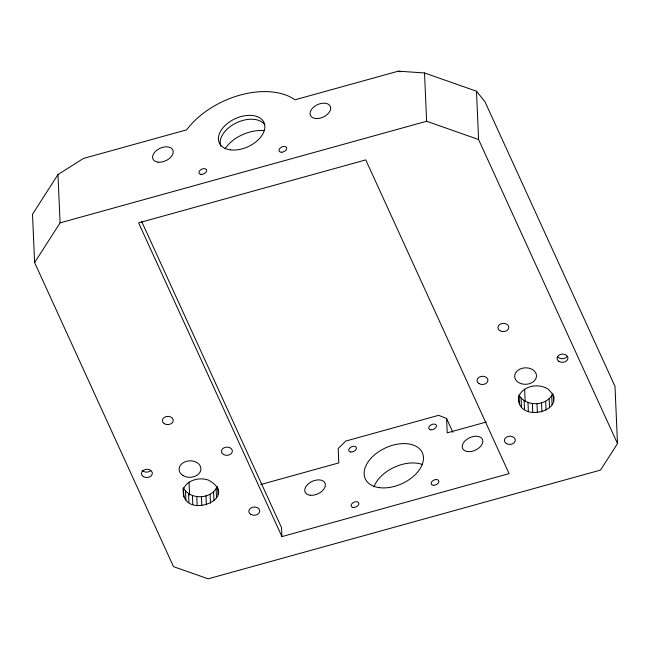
<?xml version="1.0" encoding="UTF-8"?>
<svg xmlns="http://www.w3.org/2000/svg" width="650" height="650" viewBox="0 0 650 650"><rect width="100%" height="100%" fill="white"/><g stroke="black" fill="none" stroke-linecap="round" stroke-linejoin="round"><path stroke-width="0.97" d="M183.211 490.019C181.992 521.446 241.898 498.477 208.414 480.098A17.737 13.39 -2.5 0 0 183.211 490.019L183.121 488.028M518.481 400.498L518.773 396.996L520.252 393.656A17.737 13.39 -2.5 0 1 547.836 388.944C571.342 409.37 519.041 424.897 518.399 398.507M183.438 487.979C190.133 500.297 211.868 499.436 217.246 486.419M519.399 403.902L519.009 394.964C525.704 407.282 547.43 406.421 552.817 393.396M57.972 174.558L32.5 214.289L34.613 262.584L173.518 566.654L208.162 578.833L600.519 470.08L617.5 443.593L614.997 386.344L484.924 101.603L476.483 91.219L424.515 72.954L398.312 71.167L295.059 99.783A69.721 43.745 -24.6 0 0 186.648 129.838L83.395 158.462L57.972 174.558L60.084 222.861L34.613 262.584M60.084 222.861L426.628 121.258L478.587 139.523L617.5 443.593M260.788 484.526L338.804 462.906L338.179 448.598L345.686 441.082L438.612 415.326L446.591 418.543L452.904 432.348M486.224 422.045L447.216 432.851L446.591 418.543M281.929 536.608L509.088 473.639L365.763 159.908L138.604 222.869L281.929 536.608L281.539 527.662L141.586 221.309M264.16 130.674C253.922 129.773 243.758 133.104 235.251 138.686A30.566 19.175 -24.6 0 0 224.989 148.956M398.312 71.167L400.213 71.833M553.784 396.029L553.865 398.011M553.272 394.55L553.572 401.505M551.704 395.907L552.102 404.852M549.144 398.864L549.534 407.81M545.675 401.245L546.065 410.191M541.523 402.878L541.913 411.816M536.989 403.65L537.379 412.596M532.366 403.52L532.756 412.457M527.979 402.48L528.369 411.426M524.607 389.098L525.127 401.026M524.128 400.619L524.517 409.565M521.064 398.052L521.454 406.998M476.483 91.219L478.587 139.523M424.515 72.954L426.628 121.258M217.701 487.565L218.01 494.528M216.141 488.922L216.531 497.868M213.574 491.879L213.972 500.825M210.104 494.26L210.494 503.206M205.961 495.893L206.351 504.839M201.419 496.665L201.809 505.611M196.796 496.535L197.194 505.481M192.408 495.503L192.806 504.441M189.036 482.113L189.605 495.032M188.557 493.634L188.947 502.58M185.494 491.067L185.884 500.012M183.479 488.971L183.828 496.925M373.986 486.907A31.387 19.695 -24.6 0 1 422.159 464.425M220.821 146.218A24.562 15.413 -24.6 0 1 236.129 122.964A24.562 15.413 -24.6 0 1 264.834 124.792M567.239 356.346A5.46 4.119 -2.5 0 1 557.814 357.004M150.784 470.665A5.46 4.119 -2.5 0 1 142.147 470.413M499.793 330.639A5.46 4.119 -2.5 0 0 508.731 328.161A5.46 4.119 -2.5 0 0 501.613 323.602A5.46 4.119 -2.5 0 0 499.793 330.639M430.755 429.812A4.095 2.567 -24.6 0 0 436.459 425.88A4.095 2.567 -24.6 0 0 430.552 425.165A4.095 2.567 -24.6 0 0 430.755 429.812M379.73 487.695A31.387 19.695 -24.6 0 0 423.475 457.543A31.387 19.695 -24.6 0 0 378.17 452.067A31.387 19.695 -24.6 0 0 379.73 487.695M433.623 485.298A4.095 2.567 -24.6 0 0 438.839 481A4.095 2.567 -24.6 0 0 432.575 480.919A4.095 2.567 -24.6 0 0 433.623 485.298M353.153 507.447A4.095 2.567 -24.6 0 0 358.865 503.514A4.095 2.567 -24.6 0 0 352.95 502.799A4.095 2.567 -24.6 0 0 353.153 507.447M350.732 451.994A4.095 2.567 -24.6 0 0 356.444 448.061A4.095 2.567 -24.6 0 0 350.529 447.346A4.095 2.567 -24.6 0 0 350.732 451.994M230.628 149.866A24.562 15.413 -24.6 0 0 264.867 126.263A24.562 15.413 -24.6 0 0 229.409 121.981A24.562 15.413 -24.6 0 0 230.628 149.866M200.996 174.379A4.095 2.567 -24.6 0 0 206.708 170.446A4.095 2.567 -24.6 0 0 200.793 169.731A4.095 2.567 -24.6 0 0 200.996 174.379M281.466 152.23A4.095 2.567 -24.6 0 0 286.683 147.932A4.095 2.567 -24.6 0 0 280.418 147.851A4.095 2.567 -24.6 0 0 281.466 152.23M158.015 162.151A10.92 6.849 -24.6 0 0 173.233 151.661A10.92 6.849 -24.6 0 0 157.471 149.76A10.92 6.849 -24.6 0 0 158.015 162.151M315.469 118.503A10.92 6.849 -24.6 0 0 330.688 108.014A10.92 6.849 -24.6 0 0 314.933 106.112A10.92 6.849 -24.6 0 0 315.469 118.503M467.626 451.571A10.92 6.849 -24.6 0 0 482.844 441.082A10.92 6.849 -24.6 0 0 467.09 439.181A10.92 6.849 -24.6 0 0 467.626 451.571M310.172 495.219A10.92 6.849 -24.6 0 0 325.39 484.729A10.92 6.849 -24.6 0 0 309.627 482.828A10.92 6.849 -24.6 0 0 310.172 495.219M164.222 423.654A5.46 4.119 -2.5 0 0 173.168 421.176A5.46 4.119 -2.5 0 0 166.043 416.618A5.46 4.119 -2.5 0 0 164.222 423.654M182.837 475.418A10.92 8.239 -2.5 0 0 200.72 470.462A10.92 8.239 -2.5 0 0 186.477 461.337A10.92 8.239 -2.5 0 0 182.837 475.418M518.399 382.403A10.92 8.239 -2.5 0 0 536.283 377.447A10.92 8.239 -2.5 0 0 522.048 368.322A10.92 8.239 -2.5 0 0 518.399 382.403M506.269 443.479A5.46 4.119 -2.5 0 0 515.206 441.001A5.46 4.119 -2.5 0 0 508.089 436.442A5.46 4.119 -2.5 0 0 506.269 443.479M478.887 383.557A5.46 4.119 -2.5 0 0 487.833 381.071A5.46 4.119 -2.5 0 0 480.707 376.512A5.46 4.119 -2.5 0 0 478.887 383.557M558.911 361.376A5.46 4.119 -2.5 0 0 567.848 358.898A5.46 4.119 -2.5 0 0 560.731 354.331A5.46 4.119 -2.5 0 0 558.911 361.376M223.34 454.391A5.46 4.119 -2.5 0 0 232.286 451.913A5.46 4.119 -2.5 0 0 225.16 447.346A5.46 4.119 -2.5 0 0 223.34 454.391M250.721 514.312A5.46 4.119 -2.5 0 0 259.659 511.834A5.46 4.119 -2.5 0 0 252.541 507.276A5.46 4.119 -2.5 0 0 250.721 514.312M143.325 476.572A5.46 4.119 -2.5 0 0 152.263 474.094A5.46 4.119 -2.5 0 0 145.145 469.527A5.46 4.119 -2.5 0 0 143.325 476.572"/></g></svg>
